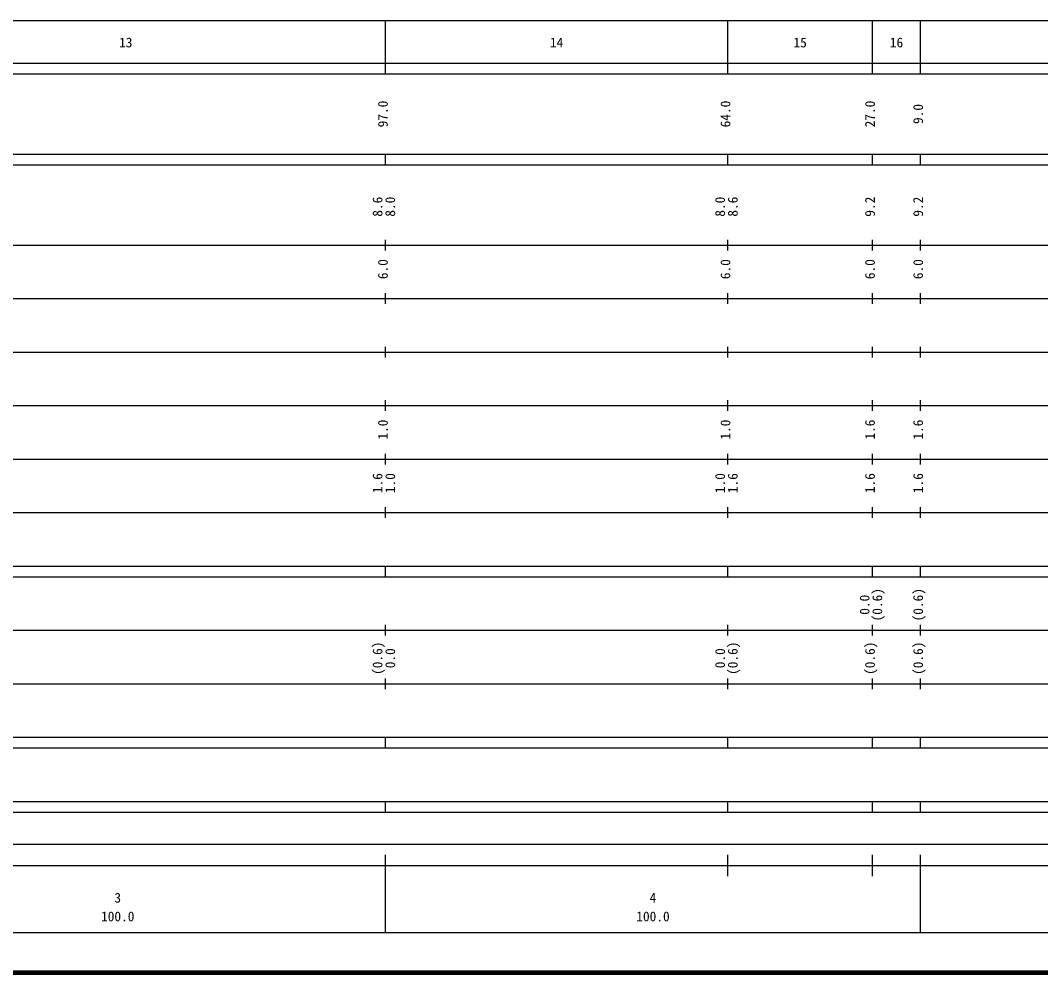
# Model space of a CAD drawing. Units: millimetres on the paper, enlarged 1000 times. Extents: x 40000 to 680000, y 20000 to 380000.
# Drawn here: x 299817 to 490420, y 20000 to 198000 of the extents above; entities that cross this region are included whole.
import ezdxf
from ezdxf.enums import TextEntityAlignment as Align

# ---------------------------------------------------------------- set-up
doc = ezdxf.new("R2010")
doc.units = ezdxf.units.MM
doc.header["$LTSCALE"] = 1000
doc.layers.add('M-TTL', color=2, linetype='Continuous', lineweight=140)
doc.layers.add('M-TTL-BAND', color=7, linetype='Continuous', lineweight=25)
doc.styles.add('ＭＳ ゴシック', font='')
doc.styles.get('ＭＳ ゴシック').set_extended_font_data('MS Gothic')

msp = doc.modelspace()

# ---------------------------------------------------------------- linework, layer by layer
at = {"layer": 'M-TTL'}
msp.add_line((40000, 20000), (680000, 20000), dxfattribs=at)
at = {"layer": 'M-TTL-BAND'}
for p, q in [((68000, 198000), (592000, 198000)), ((368000, 188000), (368000, 198000)), ((432000, 188000), (432000, 198000)), ((459000, 188000), (459000, 198000)), ((468000, 188000), (468000, 198000)), ((40000, 190000), (591928, 190000)), ((40000, 188000), (592000, 188000)), ((40000, 173000), (592000, 173000)), ((368000, 171000), (368000, 173000)), ((432000, 171000), (432000, 173000)), ((459000, 171000), (459000, 173000)), ((468000, 171000), (468000, 173000)), ((40000, 171000), (592000, 171000)), ((368000, 155000), (368000, 157000)), ((432000, 155000), (432000, 157000)), ((459000, 155000), (459000, 157000)), ((468000, 155000), (468000, 157000)), ((40000, 156000), (592000, 156000)), ((368000, 145000), (368000, 147000)), ((432000, 145000), (432000, 147000)), ((459000, 145000), (459000, 147000)), ((468000, 145000), (468000, 147000)), ((46000, 146000), (592000, 146000)), ((52000, 136000), (592000, 136000)), ((368000, 135000), (368000, 137000)), ((432000, 135000), (432000, 137000)), ((459000, 135000), (459000, 137000)), ((468000, 135000), (468000, 137000)), ((46000, 126000), (592000, 126000)), ((368000, 125000), (368000, 127000)), ((432000, 125000), (432000, 127000)), ((459000, 125000), (459000, 127000)), ((468000, 125000), (468000, 127000)), ((368000, 115000), (368000, 117000)), ((432000, 115000), (432000, 117000)), ((459000, 115000), (459000, 117000)), ((468000, 115000), (468000, 117000)), ((52000, 116000), (592000, 116000)), ((368000, 105000), (368000, 107000)), ((432000, 105000), (432000, 107000)), ((459000, 105000), (459000, 107000)), ((468000, 105000), (468000, 107000)), ((46000, 106000), (592000, 106000)), ((40000, 96000), (592000, 96000)), ((368000, 94000), (368000, 96000)), ((432000, 94000), (432000, 96000)), ((459000, 94000), (459000, 96000)), ((468000, 94000), (468000, 96000)), ((40000, 94000), (592000, 94000)), ((49000, 84000), (592000, 84000)), ((368000, 83000), (368000, 85000)), ((432000, 83000), (432000, 85000)), ((459000, 83000), (459000, 85000)), ((468000, 83000), (468000, 85000)), ((368000, 73000), (368000, 75000)), ((432000, 73000), (432000, 75000)), ((459000, 73000), (459000, 75000)), ((468000, 73000), (468000, 75000)), ((40000, 74000), (592000, 74000)), ((40000, 64000), (579000, 64000)), ((368000, 62000), (368000, 64000)), ((432000, 62000), (432000, 64000)), ((459000, 62000), (459000, 64000)), ((468000, 62000), (468000, 64000)), ((40000, 62000), (579000, 62000)), ((40000, 52000), (579000, 52000)), ((368000, 50000), (368000, 52000)), ((432000, 50000), (432000, 52000)), ((459000, 50000), (459000, 52000)), ((468000, 50000), (468000, 52000)), ((40000, 50000), (579000, 50000)), ((71000, 44000), (589000, 44000)), ((368000, 27500), (368000, 42000)), ((432000, 38000), (432000, 42000)), ((459000, 38000), (459000, 42000)), ((468000, 27500), (468000, 42000)), ((40000, 40000), (579000, 40000)), ((68000, 27500), (592000, 27500))]:
    msp.add_line(p, q, dxfattribs=at)

# ---------------------------------------------------------------- texts
at = {"layer": 'M-TTL-BAND', "style": 'ＭＳ ゴシック'}
for s, p in [('13', (319500, 192405)), ('14', (400000, 192405)), ('15', (445500, 192405)), ('16', (463500, 192405)), ('3', (318000, 32523)), ('4', (418000, 32523)), ('100.0', (318000, 29033)), ('100.0', (418000, 29033))]:
    msp.add_text(s, height=1833, dxfattribs=at).set_placement(p, align=Align.BOTTOM_CENTER)
for s, p in [('97.0', (369000, 180500)), ('64.0', (433000, 180500)), ('27.0', (460000, 180500)), ('9.0', (469000, 180500)), ('8.6', (368000, 163174)), ('8.0', (370370, 163174)), ('8.0', (432000, 163174)), ('8.6', (434370, 163174)), ('9.2', (460000, 163174)), ('9.2', (469000, 163174)), ('6.0', (369000, 151500)), ('6.0', (433000, 151500)), ('6.0', (460000, 151500)), ('6.0', (469000, 151500)), ('1.0', (369000, 121500)), ('1.0', (433000, 121500)), ('1.6', (460000, 121500)), ('1.6', (469000, 121500)), ('1.6', (368000, 111500)), ('1.0', (370370, 111500)), ('1.0', (432000, 111500)), ('1.6', (434370, 111500)), ('1.6', (460000, 111500)), ('1.6', (469000, 111500)), ('(0.6)', (461370, 88764)), ('(0.6)', (469000, 88764)), ('0.0', (459000, 88764)), ('(0.6)', (368000, 78764)), ('0.0', (370370, 78764)), ('0.0', (432000, 78764)), ('(0.6)', (434370, 78764)), ('(0.6)', (460000, 78764)), ('(0.6)', (469000, 78764))]:
    msp.add_text(s, height=1833, rotation=90, dxfattribs=at).set_placement(p, align=Align.BOTTOM_CENTER)

doc.saveas('drawing.dxf')
